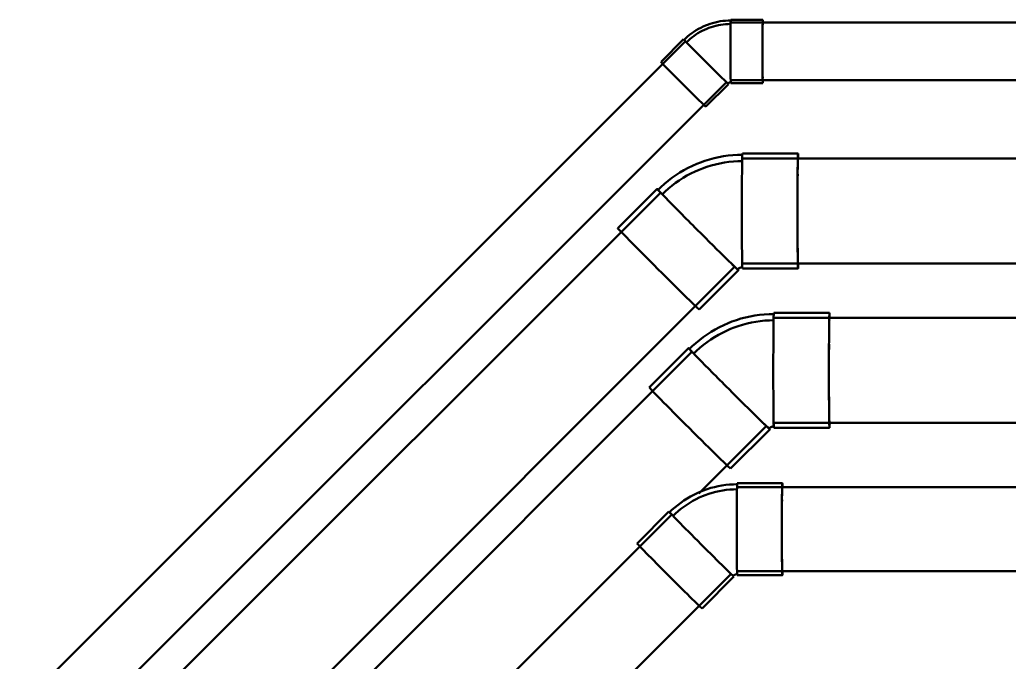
# Model space of a CAD drawing. Header units: millimetres. Extents: x -108050 to 96605, y 58136 to 140997.
# Drawn here: x -49238 to -47352, y 82246 to 83471 of the extents above; entities that cross this region are included whole.
import ezdxf

# ---------------------------------------------------------------- set-up
doc = ezdxf.new("R2010")
doc.units = ezdxf.units.MM
doc.layers.add('P-PIPE', color=3, linetype='Continuous', lineweight=50)

# ---------------------------------------------------------------- blocks, each defined once
blk = doc.blocks.new('DSC_uPVC_Elbow_TienPhong - Standard-2049211-HẦM')
at = {"layer": 'P-PIPE'}
for p, q in [((-47754.7, 83215.5), (-47860.7, 83215.5)), ((-48023.2, 83148.2), (-48098.2, 83073.3)), ((-47860.7, 82996.3), (-47754.7, 82996.3)), ((-47943.2, 82918.3), (-47868.3, 82993.2))]:
    blk.add_line(p, q, dxfattribs=at)
at = {"layer": 'P-PIPE', "flags": 128}
for points in [[(-47860.7, 83213.1), (-47869.8, 83212.9), (-47878.9, 83212.4), (-47888, 83211.5), (-47897, 83210.2), (-47905.9, 83208.6), (-47914.8, 83206.6), (-47923.6, 83204.3), (-47932.3, 83201.6), (-47940.9, 83198.5), (-47947.8, 83195.8)], [(-47861.3, 83201.1), (-47869.4, 83200.9), (-47878, 83200.4), (-47886.5, 83199.6), (-47895.1, 83198.4), (-47903.5, 83196.8), (-47911.9, 83194.9), (-47920.3, 83192.7), (-47928.5, 83190.2), (-47936.6, 83187.3), (-47943.2, 83184.7)], [(-47947.8, 83195.8), (-47956.1, 83192.1), (-47964.3, 83188.2), (-47972.3, 83183.9), (-47980.2, 83179.2), (-47987.8, 83174.3), (-47995.2, 83169.1), (-48002.5, 83163.6), (-48009.5, 83157.7), (-48016.2, 83151.7), (-48021.6, 83146.5)], [(-47943.2, 83184.7), (-47951.1, 83181.3), (-47958.8, 83177.5), (-47966.4, 83173.4), (-47973.9, 83169), (-47981.1, 83164.4), (-47988.1, 83159.4), (-47995, 83154.2), (-48001.6, 83148.7), (-48008, 83142.9), (-48013.1, 83138)], [(-47869.9, 82994.9), (-47869.6, 82995.3), (-47869.2, 82995.6), (-47868.8, 82995.9), (-47868.4, 82996.3), (-47867.9, 82996.6), (-47867.5, 82996.8), (-47867, 82997.1), (-47866.6, 82997.3), (-47866.1, 82997.6), (-47865.7, 82997.7)], [(-47865.7, 82997.7), (-47865.2, 82997.9), (-47864.7, 82998.1), (-47864.2, 82998.2), (-47863.7, 82998.4), (-47863.2, 82998.5), (-47862.7, 82998.6), (-47862.2, 82998.6), (-47861.7, 82998.7), (-47861.2, 82998.7), (-47860.7, 82998.7)]]:
    blk.add_lwpolyline(points, dxfattribs=at)
at = {"layer": 'P-PIPE'}
for centre, major_axis, ratio, start_param, end_param in [((-47860.7, 83105.9), (0, 109.6), 0.009999, 0.004143, 1.574939), ((-47754.7, 83105.9), (0, 109.6), 0.009999, 0.004143, 1.574939), ((-47754.7, 83105.9), (0, 100), 0.009999, 0.265942, 0.394782), ((-47754.7, 83105.9), (0, 100), 0.009999, 0.004143, 0.132983), ((-47754.7, 83105.9), (0, 109.6), 0.009999, 5.881047, 6.283185), ((-47754.7, 83105.9), (0, 100), 0.009999, 0.527742, 0.656582), ((-47754.7, 83105.9), (0, 100), 0.009999, 0.789541, 0.918381), ((-47945.8, 83070.7), (-77.5, 77.5), 0.01, 6.114737, 7.849841), ((-47945.8, 83070.7), (-75.8, 75.8), 0.01, 0.161206, 0.4919), ((-47754.7, 83105.9), (0, 100), 0.009999, 1.05134, 1.240314), ((-47754.7, 83105.9), (0, 100), 0.009999, 1.31314, 1.44198), ((-47860.7, 83105.9), (0, 109.6), 0.009999, 1.574939, 3.145736), ((-47754.7, 83105.9), (0, 109.6), 0.009999, 1.574939, 3.543591), ((-47754.7, 83105.9), (0, 100), 0.009999, 1.574939, 1.703779), ((-48020.7, 82995.8), (-77.5, 77.5), 0.01, 6.279045, 7.849841), ((-47945.8, 83070.7), (-77.5, 77.5), 0.01, 1.566656, 3.137452), ((-47754.7, 83105.9), (0, 100), 0.009999, 1.836739, 1.965579), ((-47754.7, 83105.9), (0, 100), 0.009999, 2.098538, 2.227378), ((-47754.7, 83105.9), (0, 100), 0.009999, 2.360337, 2.489177), ((-47754.7, 83105.9), (0, 100), 0.009999, 2.622137, 2.750977), ((-48020.7, 82995.8), (-77.5, 77.5), 0.01, 1.566656, 3.137452), ((-47945.8, 83070.7), (-75.8, 75.8), 0.01, 2.641411, 3.137452), ((-47945.8, 83070.7), (-77.5, 77.5), 0.01, 3.141593, 3.309928), ((-47754.7, 83105.9), (0, 100), 0.009999, 2.883936, 3.141593)]:
    blk.add_ellipse(centre, major_axis=major_axis, ratio=ratio, start_param=start_param, end_param=end_param, dxfattribs=at)
blk = doc.blocks.new('DSC_uPVC_Elbow_TienPhong - Standard-2053778-HẦM')
at = {"layer": 'P-PIPE'}
for p, q in [((-47821.9, 83470.5), (-47882.9, 83470.5)), ((-47972.8, 83433.3), (-48015.9, 83390.2)), ((-47930.6, 83304.9), (-47887.5, 83348.1)), ((-47882.9, 83349.9), (-47821.9, 83349.9))]:
    blk.add_line(p, q, dxfattribs=at)
at = {"layer": 'P-PIPE', "flags": 128}
for points in [[(-47882.9, 83469.2), (-47888, 83469.1), (-47893, 83468.8), (-47898, 83468.3), (-47903, 83467.6), (-47907.9, 83466.7), (-47912.8, 83465.6), (-47917.7, 83464.3), (-47922.5, 83462.8), (-47927.2, 83461.2), (-47931.1, 83459.6)], [(-47931.1, 83459.6), (-47935.7, 83457.6), (-47940.2, 83455.4), (-47944.6, 83453), (-47949, 83450.5), (-47953.2, 83447.8), (-47957.3, 83444.9), (-47961.3, 83441.8), (-47965.2, 83438.6), (-47968.9, 83435.2), (-47971.8, 83432.4)], [(-47928.5, 83453.5), (-47932.9, 83451.6), (-47937.2, 83449.5), (-47941.4, 83447.3), (-47945.5, 83444.9), (-47949.5, 83442.3), (-47953.4, 83439.5), (-47957.2, 83436.6), (-47960.8, 83433.6), (-47964.4, 83430.4), (-47967.2, 83427.7)], [(-47882.9, 83462.6), (-47887.7, 83462.5), (-47892.5, 83462.2), (-47897.2, 83461.7), (-47901.9, 83461.1), (-47906.6, 83460.2), (-47911.3, 83459.2), (-47915.9, 83458), (-47920.4, 83456.5), (-47924.9, 83455), (-47928.5, 83453.5)], [(-47888.4, 83349), (-47888.2, 83349.2), (-47888, 83349.4), (-47887.7, 83349.6), (-47887.5, 83349.8), (-47887.2, 83350), (-47887, 83350.1), (-47886.7, 83350.3), (-47886.4, 83350.4), (-47886.1, 83350.6), (-47885.9, 83350.7)], [(-47885.9, 83350.7), (-47885.6, 83350.8), (-47885.3, 83350.9), (-47885, 83351), (-47884.7, 83351.1), (-47884.4, 83351.1), (-47884.1, 83351.2), (-47883.8, 83351.2), (-47883.5, 83351.3), (-47883.2, 83351.3), (-47882.9, 83351.3)]]:
    blk.add_lwpolyline(points, dxfattribs=at)
at = {"layer": 'P-PIPE'}
for centre, major_axis, ratio, start_param, end_param in [((-47882.9, 83410.2), (0, 60.3), 0.009999, 0.004143, 1.574939), ((-47821.9, 83410.2), (0, 60.3), 0.009999, 0.004143, 1.574939), ((-47821.9, 83410.2), (0, 55), 0.009999, 0.004143, 0.257893), ((-47821.9, 83410.2), (0, 60.3), 0.009999, 5.880246, 6.283185), ((-47821.9, 83410.2), (0, 55), 0.009999, 0.789541, 1.046814), ((-47821.9, 83410.2), (0, 55), 0.009999, 0.527742, 0.784731), ((-47821.9, 83410.2), (0, 55), 0.009999, 0.265942, 0.394782), ((-47930.1, 83390.7), (-42.6, 42.6), 0.01, 6.279045, 7.849841), ((-47930.1, 83390.7), (-41.7, 41.7), 0.01, 0, 0.344925), ((-47821.9, 83410.2), (0, 55), 0.009999, 1.05134, 1.308801), ((-47882.9, 83410.2), (0, 60.3), 0.009999, 1.574939, 3.145736), ((-47821.9, 83410.2), (0, 55), 0.009999, 1.31314, 1.570751), ((-47821.9, 83410.2), (0, 60.3), 0.009999, 1.574939, 3.544376), ((-47821.9, 83410.2), (0, 55), 0.009999, 1.574939, 1.832691), ((-47973.3, 83347.6), (-42.6, 42.6), 0.01, 6.279045, 7.849841), ((-47930.1, 83390.7), (-42.6, 42.6), 0.01, 1.566656, 3.137452), ((-47821.9, 83410.2), (0, 55), 0.009999, 1.836739, 2.094641), ((-47821.9, 83410.2), (0, 55), 0.009999, 2.098538, 2.35663), ((-47821.9, 83410.2), (0, 55), 0.009999, 2.622137, 2.750977), ((-47821.9, 83410.2), (0, 55), 0.009999, 2.883936, 3.141593), ((-47973.3, 83347.6), (-42.6, 42.6), 0.01, 1.566656, 3.137452), ((-47930.1, 83390.7), (-41.7, 41.7), 0.01, 2.788386, 3.137452)]:
    blk.add_ellipse(centre, major_axis=major_axis, ratio=ratio, start_param=start_param, end_param=end_param, dxfattribs=at)
blk = doc.blocks.new('DSC_uPVC_Elbow_TienPhong - Standard-V53-HẦM')
at = {"layer": 'P-PIPE'}
for p, q in [((-47694.8, 82911.9), (-47800.8, 82911.9)), ((-47963.3, 82844.6), (-48038.2, 82769.7)), ((-47800.8, 82692.7), (-47694.8, 82692.7)), ((-47883.2, 82614.7), (-47808.3, 82689.6))]:
    blk.add_line(p, q, dxfattribs=at)
at = {"layer": 'P-PIPE', "flags": 128}
for points in [[(-47800.8, 82909.5), (-47809.9, 82909.4), (-47819, 82908.8), (-47828, 82907.9), (-47837, 82906.6), (-47846, 82905), (-47854.8, 82903), (-47863.6, 82900.7), (-47872.3, 82898), (-47880.9, 82895), (-47887.8, 82892.2)], [(-47887.8, 82892.2), (-47896.2, 82888.6), (-47904.4, 82884.6), (-47912.4, 82880.3), (-47920.2, 82875.7), (-47927.8, 82870.7), (-47935.3, 82865.5), (-47942.5, 82860), (-47949.5, 82854.2), (-47956.3, 82848.1), (-47961.6, 82842.9)], [(-47883.2, 82881.1), (-47891.1, 82877.7), (-47898.9, 82873.9), (-47906.5, 82869.8), (-47913.9, 82865.5), (-47921.1, 82860.8), (-47928.2, 82855.8), (-47935, 82850.6), (-47941.7, 82845.1), (-47948.1, 82839.3), (-47953.1, 82834.5)], [(-47801.3, 82897.5), (-47809.4, 82897.4), (-47818, 82896.9), (-47826.6, 82896), (-47835.1, 82894.8), (-47843.6, 82893.3), (-47852, 82891.4), (-47860.3, 82889.2), (-47868.6, 82886.6), (-47876.7, 82883.7), (-47883.2, 82881.1)], [(-47810, 82691.3), (-47809.6, 82691.7), (-47809.2, 82692), (-47808.8, 82692.4), (-47808.4, 82692.7), (-47808, 82693), (-47807.5, 82693.3), (-47807.1, 82693.5), (-47806.6, 82693.8), (-47806.2, 82694), (-47805.8, 82694.2)], [(-47805.8, 82694.2), (-47805.3, 82694.3), (-47804.8, 82694.5), (-47804.3, 82694.7), (-47803.8, 82694.8), (-47803.3, 82694.9), (-47802.8, 82695), (-47802.3, 82695.1), (-47801.7, 82695.1), (-47801.2, 82695.1), (-47800.8, 82695.1)]]:
    blk.add_lwpolyline(points, dxfattribs=at)
at = {"layer": 'P-PIPE'}
for centre, major_axis, ratio, start_param, end_param in [((-47800.8, 82802.3), (0, 109.6), 0.009999, 0.004143, 1.574939), ((-47694.8, 82802.3), (0, 109.6), 0.009999, 0.004143, 1.574939), ((-47694.8, 82802.3), (0, 100), 0.009999, 0.004143, 0.132983), ((-47694.8, 82802.3), (0, 109.6), 0.009999, 5.881047, 6.283185), ((-47694.8, 82802.3), (0, 100), 0.009999, 0.527742, 0.656582), ((-47694.8, 82802.3), (0, 100), 0.009999, 0.265942, 0.394782), ((-47694.8, 82802.3), (0, 100), 0.009999, 0.789541, 0.918381), ((-47885.8, 82767.1), (-77.5, 77.5), 0.01, 6.114737, 7.849841), ((-47694.8, 82802.3), (0, 100), 0.009999, 1.05134, 1.180181), ((-47885.8, 82767.1), (-75.8, 75.8), 0.01, 0.161206, 0.4919), ((-47694.8, 82802.3), (0, 100), 0.009999, 1.31314, 1.44198), ((-47800.8, 82802.3), (0, 109.6), 0.009999, 1.574939, 3.145736), ((-47694.8, 82802.3), (0, 109.6), 0.009999, 1.574939, 3.543591), ((-47694.8, 82802.3), (0, 100), 0.009999, 1.574939, 1.80803), ((-47960.7, 82692.2), (-77.5, 77.5), 0.01, 6.279045, 7.849841), ((-47694.8, 82802.3), (0, 100), 0.009999, 1.836739, 1.965579), ((-47885.8, 82767.1), (-77.5, 77.5), 0.01, 1.566656, 3.137452), ((-47694.8, 82802.3), (0, 100), 0.009999, 2.098538, 2.227378), ((-47694.8, 82802.3), (0, 100), 0.009999, 2.360337, 2.489177), ((-47694.8, 82802.3), (0, 100), 0.009999, 2.622137, 2.750977), ((-47960.7, 82692.2), (-77.5, 77.5), 0.01, 1.566656, 3.137452), ((-47885.8, 82767.1), (-75.8, 75.8), 0.01, 2.641411, 3.137452), ((-47694.8, 82802.3), (0, 100), 0.009999, 2.883936, 3.141593), ((-47885.8, 82767.1), (-77.5, 77.5), 0.01, 3.141593, 3.309928)]:
    blk.add_ellipse(centre, major_axis=major_axis, ratio=ratio, start_param=start_param, end_param=end_param, dxfattribs=at)
blk = doc.blocks.new('DSC_uPVC_Elbow_TienPhong - Standard-2053943-HẦM')
at = {"layer": 'P-PIPE'}
for p, q in [((-47784.7, 82586.9), (-47870.7, 82586.9)), ((-48000.8, 82533), (-48061.6, 82472.2)), ((-47937.6, 82348.2), (-47876.8, 82409)), ((-47870.7, 82411.5), (-47784.7, 82411.5))]:
    blk.add_line(p, q, dxfattribs=at)
at = {"layer": 'P-PIPE', "flags": 128}
for points in [[(-47870.7, 82584.9), (-47878, 82584.8), (-47885.3, 82584.4), (-47892.5, 82583.6), (-47899.7, 82582.6), (-47906.9, 82581.3), (-47914, 82579.7), (-47921, 82577.9), (-47928, 82575.7), (-47934.9, 82573.3), (-47940.2, 82571.1)], [(-47940.2, 82571.1), (-47946.9, 82568.2), (-47953.5, 82565.1), (-47959.9, 82561.6), (-47966.1, 82557.9), (-47972.3, 82554), (-47978.2, 82549.8), (-47984, 82545.4), (-47989.6, 82540.7), (-47995, 82535.9), (-47999.4, 82531.6)], [(-47936.6, 82562.3), (-47942.9, 82559.5), (-47949.1, 82556.5), (-47955.2, 82553.2), (-47961.1, 82549.7), (-47966.9, 82546), (-47972.5, 82542), (-47978, 82537.9), (-47983.3, 82533.5), (-47988.5, 82528.9), (-47992.6, 82524.8)], [(-47870.7, 82575.3), (-47877.6, 82575.2), (-47884.5, 82574.8), (-47891.4, 82574.1), (-47898.2, 82573.1), (-47905, 82571.9), (-47911.7, 82570.4), (-47918.4, 82568.6), (-47925, 82566.6), (-47931.5, 82564.3), (-47936.6, 82562.3)], [(-47878.1, 82410.3), (-47877.8, 82410.6), (-47877.5, 82410.9), (-47877.2, 82411.2), (-47876.8, 82411.4), (-47876.5, 82411.7), (-47876.2, 82411.9), (-47875.8, 82412.1), (-47875.4, 82412.3), (-47875, 82412.5), (-47874.7, 82412.6)], [(-47874.7, 82412.6), (-47874.3, 82412.8), (-47873.9, 82412.9), (-47873.5, 82413), (-47873.1, 82413.1), (-47872.7, 82413.2), (-47872.3, 82413.3), (-47871.9, 82413.3), (-47871.5, 82413.4), (-47871.1, 82413.4), (-47870.7, 82413.4)]]:
    blk.add_lwpolyline(points, dxfattribs=at)
at = {"layer": 'P-PIPE'}
for centre, major_axis, ratio, start_param, end_param in [((-47870.7, 82499.2), (0, 87.7), 0.010006, 0.004135, 1.574931), ((-47784.7, 82499.2), (0, 87.7), 0.010006, 0.004135, 1.574931), ((-47784.7, 82499.2), (0, 80), 0.010006, 0.004135, 0.132979), ((-47784.7, 82499.2), (0, 87.7), 0.010006, 5.877172, 6.283185), ((-47870.7, 82499.2), (0, 85.8), 0.010006, 0.479807, 0.558534), ((-47784.7, 82499.2), (0, 80), 0.010006, 0.527734, 0.656578), ((-47784.7, 82499.2), (0, 80), 0.010006, 0.265934, 0.394778), ((-47784.7, 82499.2), (0, 80), 0.010006, 0.789533, 0.918377), ((-47938.8, 82471), (-62, 62), 0.01, 0, 1.566645), ((-47938.8, 82471), (-60.7, 60.7), 0.01, 0.180648, 0.365447), ((-47784.7, 82499.2), (0, 80), 0.010006, 1.042734, 1.308801), ((-47784.7, 82499.2), (0, 80), 0.010006, 1.313132, 1.570751), ((-47870.7, 82499.2), (0, 87.7), 0.010006, 1.574931, 3.145728), ((-47784.7, 82499.2), (0, 87.7), 0.010006, 1.574931, 3.547389), ((-47784.7, 82499.2), (0, 80), 0.010006, 1.574931, 1.832691), ((-47999.6, 82410.2), (-62, 62), 0.01, 0, 1.566645), ((-47938.8, 82471), (-62, 62), 0.01, 1.566645, 3.137441), ((-47784.7, 82499.2), (0, 80), 0.010006, 1.836731, 2.094641), ((-47784.7, 82499.2), (0, 80), 0.010006, 2.09853, 2.227374), ((-47784.7, 82499.2), (0, 80), 0.010006, 2.360329, 2.489173), ((-47784.7, 82499.2), (0, 80), 0.010006, 2.622129, 2.750973), ((-47999.6, 82410.2), (-62, 62), 0.01, 1.566645, 3.137441), ((-47938.8, 82471), (-60.7, 60.7), 0.01, 2.767842, 3.137441), ((-47938.8, 82471), (-62, 62), 0.01, 3.141593, 3.310336), ((-47870.7, 82499.2), (0, 85.8), 0.010006, 2.591329, 2.670951), ((-47784.7, 82499.2), (0, 80), 0.010006, 2.883928, 3.141593)]:
    blk.add_ellipse(centre, major_axis=major_axis, ratio=ratio, start_param=start_param, end_param=end_param, dxfattribs=at)

msp = doc.modelspace()

# ---------------------------------------------------------------- linework, layer by layer
at = {"layer": 'P-PIPE'}
for p, q in [((-46841.6, 83465.2), (-47882.9, 83465.2)), ((-47969, 83429.6), (-58944.4, 72454.2)), ((-58944.4, 72298.6), (-47891.2, 83351.8)), ((-47882.9, 83355.2), (-46840.2, 83355.2)), ((-46863.8, 83205.9), (-47860.7, 83205.9)), ((-48016.5, 83141.4), (-58944.4, 72213.5)), ((-59043.2, 71831.8), (-47875, 83000)), ((-47860.7, 83005.9), (-46863.8, 83005.9)), ((-47197.6, 82902.3), (-47800.8, 82902.3)), ((-47956.5, 82837.8), (-59100.3, 71694.1)), ((-47944, 82567.5), (-47815.1, 82696.4)), ((-47800.8, 82702.3), (-47197.6, 82702.3)), ((-45733.7, 82579.2), (-47870.7, 82579.2)), ((-47995.3, 82527.6), (-60176.1, 70346.8)), ((-60062.9, 70233.7), (-47882.2, 82414.4)), ((-47870.7, 82419.2), (-45733.7, 82419.2))]:
    msp.add_line(p, q, dxfattribs=at)

# ---------------------------------------------------------------- block references
for name in ['DSC_uPVC_Elbow_TienPhong - Standard-2053778-HẦM', 'DSC_uPVC_Elbow_TienPhong - Standard-2049211-HẦM', 'DSC_uPVC_Elbow_TienPhong - Standard-V53-HẦM', 'DSC_uPVC_Elbow_TienPhong - Standard-2053943-HẦM']:
    msp.add_blockref(name, (0, 0), dxfattribs=at)

doc.saveas('drawing.dxf')
